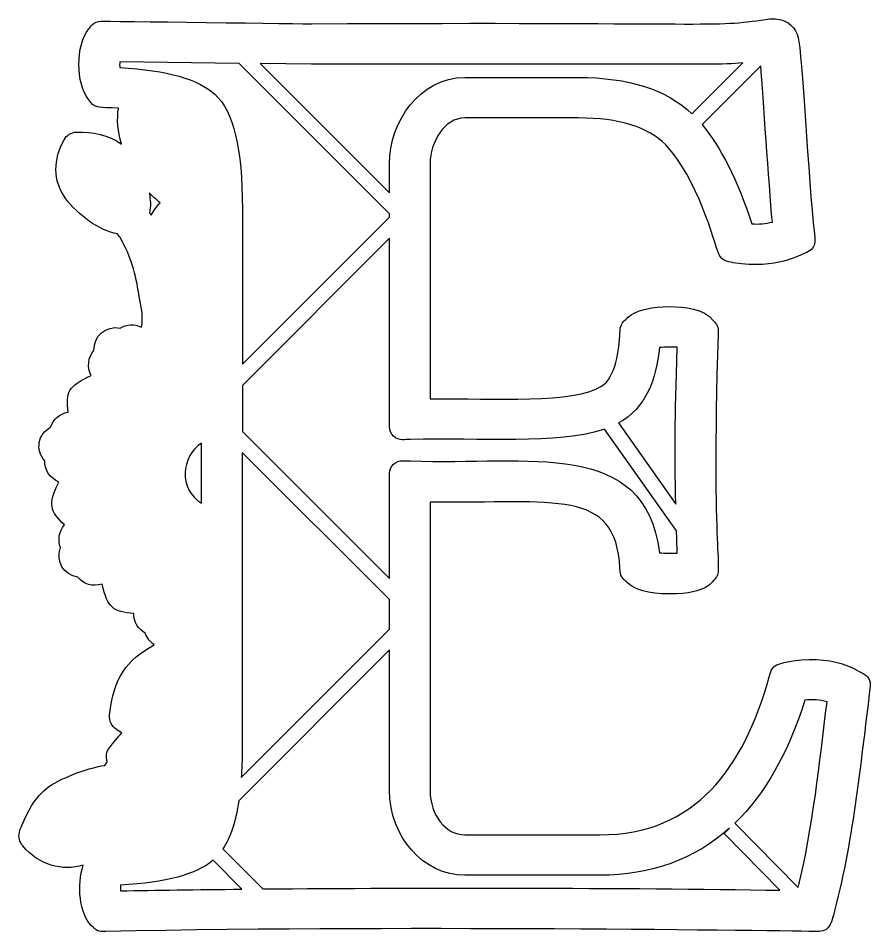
# Model space of a CAD drawing. Header units: millimetres. Extents: x -471 to 1551, y -2688 to 316.
# Drawn here: x 211.2 to 316.7, y -429.6 to -316.4 of the extents above; entities that cross this region are included whole.
import ezdxf

# ---------------------------------------------------------------- set-up
doc = ezdxf.new("R2010")
doc.units = ezdxf.units.MM
doc.header["$MEASUREMENT"] = 0
doc.layers.add('Layer 1', color=7, linetype='Continuous')

msp = doc.modelspace()

# ---------------------------------------------------------------- linework, layer by layer
at = {"layer": 'Layer 1', "color": 250}
for points, knots in [([(315.7414, -397.512), (315.4649, -397.4567), (311.9449, -394.7475), (305.9552, -396.1666), (305.9552, -396.1666), (305.9552, -396.1666), (305.4208, -396.2956), (305.4208, -396.2956), (305.4208, -396.2956), (304.2597, -396.5721), (304.186, -397.77), (304.1123, -397.9358), (304.1123, -397.9358), (300.9608, -409.2148), (294.9712, -417.4712), (283.1762, -417.4712), (283.1762, -417.4712), (283.1762, -417.4712), (266.4421, -417.4713), (266.4421, -417.4713), (266.4421, -417.4713), (264.0831, -417.4713), (262.1665, -415.0201), (262.1665, -411.9977), (262.1665, -411.9977), (262.1665, -411.9977), (262.1665, -376.2995), (262.1665, -376.2995), (262.1665, -376.2995), (277.8317, -376.5206), (285.0929, -374.5118), (285.6458, -384.4822), (285.6458, -384.4822), (285.6458, -384.4822), (285.6643, -384.8324), (285.6643, -384.8324), (285.6643, -384.8324), (285.7011, -385.6249), (286.254, -385.975), (286.383, -386.1225), (286.383, -386.1225), (287.452, -387.1914), (289.129, -387.6706), (291.8014, -387.6706), (291.8014, -387.6706), (296.5931, -387.6706), (297.1275, -385.9935), (297.4039, -385.8092), (297.4039, -385.8092), (298.5282, -384.5375), (296.8695, -383.7819), (297.7909, -355.5109), (297.7909, -355.5109), (297.7909, -355.5109), (297.8094, -355.1791), (297.8094, -355.1791), (297.8094, -355.1791), (297.8279, -354.4235), (297.3486, -354.0181), (297.2381, -353.8707), (297.2381, -353.8707), (295.9849, -352.3226), (293.6811, -352.1199), (291.8014, -352.1199), (291.8014, -352.1199), (287.1756, -352.1199), (286.4015, -353.7601), (286.125, -353.926), (286.125, -353.926), (285.5721, -354.4789), (285.6827, -355.1424), (285.6459, -355.3266), (285.6459, -355.3266), (285.5537, -357.4091), (285.1299, -360.8555), (283.3606, -361.9613), (283.3606, -361.9613), (279.9696, -364.1175), (270.2203, -363.454), (262.1666, -363.5093), (262.1666, -363.5093), (262.1666, -363.5093), (262.1665, -334.4275), (262.1665, -334.4275), (262.1665, -334.4275), (262.1665, -331.7552), (263.9173, -328.7696), (266.4421, -328.7696), (266.4421, -328.7696), (266.4421, -328.7696), (280.504, -328.7696), (280.504, -328.7696), (280.504, -328.7696), (285.5353, -328.7696), (289.1659, -329.8938), (291.3037, -332.1054), (291.3037, -332.1054), (295.2292, -336.1599), (297.3302, -344.2136), (297.8279, -345.4853), (297.8279, -345.4853), (298.1965, -346.6832), (299.4866, -346.6095), (299.6708, -346.6832), (299.6708, -346.6832), (305.126, -347.5494), (307.8351, -345.7433), (308.8856, -345.3563), (308.8856, -345.3563), (310.1572, -344.7297), (309.6781, -343.2922), (309.6965, -343.1079), (309.6965, -343.1079), (308.9409, -336.4179), (308.1853, -320.5501), (307.6877, -318.8545), (307.6877, -318.8545), (307.3928, -317.5829), (306.4345, -316.6983), (305.1444, -316.5324), (305.1444, -316.5324), (304.4809, -316.4402), (303.8174, -316.5508), (303.1171, -316.6614), (303.1171, -316.6614), (296.7589, -317.5828), (296.2982, -316.8641), (247.5335, -317.1221), (247.5335, -317.1221), (247.5335, -317.1221), (221.4925, -316.7904), (221.474, -316.7904), (221.474, -316.7904), (220.4973, -316.7904), (220.1102, -317.6013), (219.9444, -317.7303), (219.9444, -317.7303), (218.3226, -319.7575), (218.3226, -324.5308), (219.9444, -326.5397), (219.9444, -326.5397), (219.9444, -326.5397), (220.2024, -326.8714), (220.2024, -326.8714), (220.2024, -326.8714), (220.7922, -327.5902), (221.1976, -327.4243), (223.6119, -327.5717), (223.6119, -327.5717), (223.4092, -328.954), (223.5197, -330.4283), (223.9805, -331.9948), (223.9805, -331.9948), (222.3771, -330.8522), (220.3867, -330.4467), (218.4332, -330.5204), (218.4332, -330.5204), (217.7882, -330.5389), (217.1984, -330.9074), (216.8851, -331.4604), (216.8851, -331.4604), (215.5766, -333.8746), (215.4475, -336.5285), (217.0878, -338.7585), (217.0878, -338.7585), (218.5069, -340.6752), (221.2713, -342.7577), (223.5013, -343.1263), (223.5013, -343.1263), (223.6303, -343.2921), (223.7224, -343.4396), (223.833, -343.5686), (223.833, -343.5686), (225.6944, -346.8859), (225.8971, -349.3186), (226.2657, -351.2722), (226.2657, -351.2722), (226.5054, -352.5254), (226.6896, -353.5206), (226.4684, -354.6632), (226.4684, -354.6632), (225.547, -354.2209), (224.5886, -354.2946), (223.833, -354.7738), (223.833, -354.7738), (222.0638, -354.4237), (220.5342, -355.7137), (220.5894, -357.5383), (220.5894, -357.5383), (219.8522, -358.3676), (219.7048, -359.6024), (220.2392, -360.6529), (220.2392, -360.6529), (217.3089, -361.9614), (217.1431, -362.7723), (217.3827, -365.1682), (217.3827, -365.1682), (216.3138, -365.3709), (215.5213, -366.0713), (215.2264, -367.0111), (215.2264, -367.0111), (213.6599, -367.8773), (213.2914, -369.8308), (214.5077, -371.2131), (214.5077, -371.2131), (214.4708, -372.3741), (215.1896, -373.3693), (216.2401, -373.8301), (216.2401, -373.8301), (214.8394, -376.6866), (215.1711, -377.4054), (216.9404, -379.1193), (216.9404, -379.1193), (216.2585, -379.9303), (216.0742, -380.9992), (216.4612, -381.9207), (216.4612, -381.9207), (215.8162, -383.6346), (216.8298, -385.3301), (218.5991, -385.5881), (218.5991, -385.5881), (219.2625, -386.4359), (220.3868, -386.8229), (221.5847, -386.4543), (221.5847, -386.4543), (222.3219, -389.4399), (222.9669, -389.9006), (225.5102, -390.0665), (225.5102, -390.0665), (225.5102, -391.1538), (226.0447, -392.0384), (226.9293, -392.4992), (226.9293, -392.4992), (227.1504, -393.1258), (227.5374, -393.6234), (228.0351, -393.9551), (228.0351, -393.9551), (224.6624, -395.8718), (223.0038, -397.9544), (222.5246, -402.6539), (222.5246, -402.6539), (222.4509, -403.391), (222.8011, -404.073), (223.3908, -404.4416), (223.3908, -404.4416), (223.5935, -404.589), (223.8146, -404.7364), (224.0358, -404.8654), (224.0358, -404.8654), (223.5382, -405.3999), (223.0406, -405.9897), (222.5062, -406.69), (222.5062, -406.69), (222.1192, -407.1876), (222.027, -407.8326), (222.2297, -408.4039), (222.2297, -408.4039), (222.1376, -408.5514), (222.0454, -408.7172), (221.9349, -408.8831), (221.9349, -408.8831), (219.5759, -409.1595), (216.0558, -410.7445), (215.0791, -411.4632), (215.0791, -411.4632), (213.1255, -412.8823), (212.2777, -414.9096), (211.7617, -416.1259), (211.7617, -416.1259), (211.4669, -416.8263), (211.43, -416.8447), (211.3563, -417.1396), (211.3563, -417.1396), (211.2273, -417.7293), (211.3747, -418.356), (211.7801, -418.8351), (211.7801, -418.8351), (213.8442, -421.2678), (216.6455, -421.9681), (219.2441, -421.231), (219.2441, -421.231), (218.4516, -423.6637), (218.8018, -427.239), (220.2393, -428.6766), (220.2393, -428.6766), (220.2393, -428.6766), (220.5158, -428.953), (220.5158, -428.953), (220.5158, -428.953), (221.1424, -429.5796), (221.8796, -429.3953), (222.0639, -429.4138), (222.0639, -429.4138), (261.1715, -428.6397), (310.2495, -429.4322), (310.2679, -429.4322), (310.2679, -429.4322), (311.7976, -429.4322), (311.8897, -427.7367), (312.0003, -427.5708), (312.0003, -427.5708), (314.4515, -418.5588), (315.3361, -409.2334), (316.6077, -399.0787), (316.6077, -399.0787), (316.6628, -398.4519), (316.3311, -397.8253), (315.7414, -397.512)], [0, 0, 0, 0, 0.01282051, 0.01282051, 0.01282051, 0.01282051, 0.02564103, 0.02564103, 0.02564103, 0.02564103, 0.03846154, 0.03846154, 0.03846154, 0.03846154, 0.05128205, 0.05128205, 0.05128205, 0.05128205, 0.06410256, 0.06410256, 0.06410256, 0.06410256, 0.07692308, 0.07692308, 0.07692308, 0.07692308, 0.08974359, 0.08974359, 0.08974359, 0.08974359, 0.1025641, 0.1025641, 0.1025641, 0.1025641, 0.11538462, 0.11538462, 0.11538462, 0.11538462, 0.12820513, 0.12820513, 0.12820513, 0.12820513, 0.14102564, 0.14102564, 0.14102564, 0.14102564, 0.15384615, 0.15384615, 0.15384615, 0.15384615, 0.16666667, 0.16666667, 0.16666667, 0.16666667, 0.17948718, 0.17948718, 0.17948718, 0.17948718, 0.19230769, 0.19230769, 0.19230769, 0.19230769, 0.20512821, 0.20512821, 0.20512821, 0.20512821, 0.21794872, 0.21794872, 0.21794872, 0.21794872, 0.23076923, 0.23076923, 0.23076923, 0.23076923, 0.24358974, 0.24358974, 0.24358974, 0.24358974, 0.25641026, 0.25641026, 0.25641026, 0.25641026, 0.26923077, 0.26923077, 0.26923077, 0.26923077, 0.28205128, 0.28205128, 0.28205128, 0.28205128, 0.29487179, 0.29487179, 0.29487179, 0.29487179, 0.30769231, 0.30769231, 0.30769231, 0.30769231, 0.32051282, 0.32051282, 0.32051282, 0.32051282, 0.33333333, 0.33333333, 0.33333333, 0.33333333, 0.34615385, 0.34615385, 0.34615385, 0.34615385, 0.35897436, 0.35897436, 0.35897436, 0.35897436, 0.37179487, 0.37179487, 0.37179487, 0.37179487, 0.38461538, 0.38461538, 0.38461538, 0.38461538, 0.3974359, 0.3974359, 0.3974359, 0.3974359, 0.41025641, 0.41025641, 0.41025641, 0.41025641, 0.42307692, 0.42307692, 0.42307692, 0.42307692, 0.43589744, 0.43589744, 0.43589744, 0.43589744, 0.44871795, 0.44871795, 0.44871795, 0.44871795, 0.46153846, 0.46153846, 0.46153846, 0.46153846, 0.47435897, 0.47435897, 0.47435897, 0.47435897, 0.48717949, 0.48717949, 0.48717949, 0.48717949, 0.5, 0.5, 0.5, 0.5, 0.51282051, 0.51282051, 0.51282051, 0.51282051, 0.52564103, 0.52564103, 0.52564103, 0.52564103, 0.53846154, 0.53846154, 0.53846154, 0.53846154, 0.55128205, 0.55128205, 0.55128205, 0.55128205, 0.56410256, 0.56410256, 0.56410256, 0.56410256, 0.57692308, 0.57692308, 0.57692308, 0.57692308, 0.58974359, 0.58974359, 0.58974359, 0.58974359, 0.6025641, 0.6025641, 0.6025641, 0.6025641, 0.61538462, 0.61538462, 0.61538462, 0.61538462, 0.62820513, 0.62820513, 0.62820513, 0.62820513, 0.64102564, 0.64102564, 0.64102564, 0.64102564, 0.65384615, 0.65384615, 0.65384615, 0.65384615, 0.66666667, 0.66666667, 0.66666667, 0.66666667, 0.67948718, 0.67948718, 0.67948718, 0.67948718, 0.69230769, 0.69230769, 0.69230769, 0.69230769, 0.70512821, 0.70512821, 0.70512821, 0.70512821, 0.71794872, 0.71794872, 0.71794872, 0.71794872, 0.73076923, 0.73076923, 0.73076923, 0.73076923, 0.74358974, 0.74358974, 0.74358974, 0.74358974, 0.75641026, 0.75641026, 0.75641026, 0.75641026, 0.76923077, 0.76923077, 0.76923077, 0.76923077, 0.78205128, 0.78205128, 0.78205128, 0.78205128, 0.79487179, 0.79487179, 0.79487179, 0.79487179, 0.80769231, 0.80769231, 0.80769231, 0.80769231, 0.82051282, 0.82051282, 0.82051282, 0.82051282, 0.83333333, 0.83333333, 0.83333333, 0.83333333, 0.84615385, 0.84615385, 0.84615385, 0.84615385, 0.85897436, 0.85897436, 0.85897436, 0.85897436, 0.87179487, 0.87179487, 0.87179487, 0.87179487, 0.88461538, 0.88461538, 0.88461538, 0.88461538, 0.8974359, 0.8974359, 0.8974359, 0.8974359, 0.91025641, 0.91025641, 0.91025641, 0.91025641, 0.92307692, 0.92307692, 0.92307692, 0.92307692, 0.93589744, 0.93589744, 0.93589744, 0.93589744, 0.94871795, 0.94871795, 0.94871795, 0.94871795, 0.96153846, 0.96153846, 0.96153846, 0.96153846, 0.97435897, 0.97435897, 0.97435897, 0.97435897, 1, 1, 1, 1]), ([(223.7777, -322.5404), (223.7592, -322.3192), (223.7592, -322.0612), (223.7777, -321.8401), (223.7777, -321.8401), (223.7777, -321.8401), (238.5397, -322.0244), (238.5397, -322.0244), (238.5397, -322.0244), (238.5397, -322.0244), (257.1536, -340.6383), (257.1536, -340.6383), (257.1536, -340.6383), (257.1536, -340.6383), (257.1536, -341.0437), (257.1536, -341.0437), (257.1536, -341.0437), (257.1536, -341.0437), (238.9452, -359.2522), (238.9452, -359.2522), (238.9452, -359.2522), (238.9452, -359.2522), (238.9452, -340.03), (238.9452, -340.03), (238.9452, -340.03), (238.9452, -332.4923), (237.8579, -327.9771), (235.5357, -325.8393), (235.5357, -325.8393), (233.4716, -323.9595), (229.7304, -322.8906), (223.7777, -322.5404)], [0, 0, 0, 0, 0.11111111, 0.11111111, 0.11111111, 0.11111111, 0.22222222, 0.22222222, 0.22222222, 0.22222222, 0.33333333, 0.33333333, 0.33333333, 0.33333333, 0.44444444, 0.44444444, 0.44444444, 0.44444444, 0.55555556, 0.55555556, 0.55555556, 0.55555556, 0.66666667, 0.66666667, 0.66666667, 0.66666667, 0.77777778, 0.77777778, 0.77777778, 0.77777778, 1, 1, 1, 1]), ([(296.4272, -322.1349), (298.2149, -322.1349), (299.6523, -322.0612), (300.8318, -321.9691), (300.8318, -321.9691), (300.8318, -321.9691), (294.5473, -328.2536), (294.5473, -328.2536), (294.5473, -328.2536), (291.4143, -325.268), (286.6963, -323.7568), (280.5039, -323.7568), (280.5039, -323.7568), (280.5039, -323.7568), (266.4421, -323.7567), (266.4421, -323.7567), (266.4421, -323.7567), (260.8764, -323.7567), (257.1352, -329.2856), (257.1352, -334.4275), (257.1352, -334.4275), (257.1352, -334.4275), (257.1352, -338.0213), (257.1352, -338.0213), (257.1352, -338.0213), (257.1352, -338.0213), (241.1567, -322.0428), (241.1567, -322.0428), (241.1567, -322.0428), (241.1567, -322.0428), (247.478, -322.1165), (247.478, -322.1165), (247.478, -322.1165), (247.4966, -322.1349), (296.4272, -322.1349), (296.4272, -322.1349)], [0, 0, 0, 0, 0.1, 0.1, 0.1, 0.1, 0.2, 0.2, 0.2, 0.2, 0.3, 0.3, 0.3, 0.3, 0.4, 0.4, 0.4, 0.4, 0.5, 0.5, 0.5, 0.5, 0.6, 0.6, 0.6, 0.6, 0.7, 0.7, 0.7, 0.7, 0.8, 0.8, 0.8, 0.8, 1, 1, 1, 1]), ([(301.9744, -341.8731), (300.2052, -336.51), (298.1226, -332.3818), (295.8005, -329.5805), (295.8005, -329.5805), (295.8005, -329.5805), (303.0618, -322.3192), (303.0618, -322.3192), (303.0618, -322.3192), (303.3751, -326.0973), (304.0386, -336.6943), (304.4994, -341.6519), (304.4994, -341.6519), (303.67, -341.8731), (302.8222, -341.9284), (301.9744, -341.8731)], [0, 0, 0, 0, 0.2, 0.2, 0.2, 0.2, 0.4, 0.4, 0.4, 0.4, 0.6, 0.6, 0.6, 0.6, 1, 1, 1, 1]), ([(227.6663, -340.8041), (227.611, -340.712), (227.5373, -340.6383), (227.4636, -340.5461), (227.4636, -340.5461), (227.6295, -339.7352), (227.5742, -338.8506), (227.4268, -338.0213), (227.4268, -338.0213), (227.8691, -338.482), (228.3114, -338.9059), (228.7721, -339.2745), (228.7721, -339.2745), (228.3298, -339.7537), (227.9796, -340.2697), (227.6663, -340.8041)], [0, 0, 0, 0, 0.2, 0.2, 0.2, 0.2, 0.4, 0.4, 0.4, 0.4, 0.6, 0.6, 0.6, 0.6, 1, 1, 1, 1]), ([(283.7476, -367.269), (283.7476, -367.269), (292.6491, -379.8564), (292.6491, -379.8564), (292.6491, -379.8564), (292.6675, -380.7042), (292.7044, -381.6257), (292.7228, -382.6024), (292.7228, -382.6024), (292.0961, -382.6393), (291.1931, -382.6393), (290.5297, -382.5656), (290.5297, -382.5656), (288.7051, -368.2827), (274.459, -371.729), (259.7523, -371.213), (259.7523, -371.213), (259.7523, -371.213), (258.7939, -371.1761), (258.7939, -371.1761), (258.7939, -371.1761), (258.3516, -371.1577), (257.9462, -371.3236), (257.6329, -371.6185), (257.6329, -371.6185), (257.3195, -371.9133), (257.1537, -372.3372), (257.1537, -372.7611), (257.1537, -372.7611), (257.1537, -372.7611), (257.1537, -385.7539), (257.1537, -385.7539), (257.1537, -385.7539), (257.1537, -385.7539), (238.9453, -367.5455), (238.9453, -367.5455), (238.9453, -367.5455), (238.9453, -367.5455), (238.9453, -361.8692), (238.9453, -361.8692), (238.9453, -361.8692), (238.9453, -361.8692), (257.1537, -343.6608), (257.1537, -343.6608), (257.1537, -343.6608), (257.1537, -343.6608), (257.1537, -366.9927), (257.1537, -366.9927), (257.1537, -366.9927), (257.1537, -367.4165), (257.3195, -367.8404), (257.6329, -368.1353), (257.6329, -368.1353), (258.3332, -368.8172), (259.1625, -368.5223), (259.7339, -368.5591), (259.7339, -368.5591), (268.3035, -368.3011), (277.9791, -369.241), (283.7476, -367.269)], [0, 0, 0, 0, 0.0625, 0.0625, 0.0625, 0.0625, 0.125, 0.125, 0.125, 0.125, 0.1875, 0.1875, 0.1875, 0.1875, 0.25, 0.25, 0.25, 0.25, 0.3125, 0.3125, 0.3125, 0.3125, 0.375, 0.375, 0.375, 0.375, 0.4375, 0.4375, 0.4375, 0.4375, 0.5, 0.5, 0.5, 0.5, 0.5625, 0.5625, 0.5625, 0.5625, 0.625, 0.625, 0.625, 0.625, 0.6875, 0.6875, 0.6875, 0.6875, 0.75, 0.75, 0.75, 0.75, 0.8125, 0.8125, 0.8125, 0.8125, 0.875, 0.875, 0.875, 0.875, 1, 1, 1, 1]), ([(290.5481, -357.1881), (291.2116, -357.1144), (292.0962, -357.1144), (292.7228, -357.1512), (292.7228, -357.1512), (292.428, -366.5319), (292.4095, -369.8308), (292.557, -376.5392), (292.557, -376.5392), (292.557, -376.5392), (285.48, -366.5135), (285.48, -366.5135), (285.48, -366.5135), (288.871, -364.7073), (290.1242, -361.0214), (290.5481, -357.1881)], [0, 0, 0, 0, 0.2, 0.2, 0.2, 0.2, 0.4, 0.4, 0.4, 0.4, 0.6, 0.6, 0.6, 0.6, 1, 1, 1, 1]), ([(233.8955, -369.0198), (233.8955, -369.0198), (233.8955, -376.447), (233.8955, -376.447), (233.8955, -376.447), (231.0573, -374.6777), (231.3154, -370.6785), (233.8955, -369.0198)], [0, 0, 0, 0, 0.33333333, 0.33333333, 0.33333333, 0.33333333, 1, 1, 1, 1]), ([(238.9268, -370.1625), (238.9268, -370.1625), (257.1352, -388.3709), (257.1352, -388.3709), (257.1352, -388.3709), (257.1352, -388.3709), (257.1352, -392.02), (257.1352, -392.02), (257.1352, -392.02), (257.1352, -392.02), (238.7978, -410.3574), (238.7978, -410.3574), (238.7978, -410.3574), (239.019, -407.1507), (238.8899, -407.6483), (238.9268, -370.1625)], [0, 0, 0, 0, 0.2, 0.2, 0.2, 0.2, 0.4, 0.4, 0.4, 0.4, 0.6, 0.6, 0.6, 0.6, 1, 1, 1, 1]), ([(241.4701, -424.1612), (241.4701, -424.1612), (236.531, -419.222), (236.531, -419.222), (236.531, -419.222), (237.4709, -417.8214), (238.1159, -415.8679), (238.5029, -413.2509), (238.5029, -413.2509), (238.5029, -413.2509), (257.1536, -394.6001), (257.1536, -394.6001), (257.1536, -394.6001), (257.1536, -394.6001), (257.1536, -411.9608), (257.1536, -411.9608), (257.1536, -411.9608), (257.1536, -417.7477), (261.3371, -422.4658), (266.4606, -422.4658), (266.4606, -422.4658), (266.4606, -422.4658), (283.1947, -422.4657), (283.1947, -422.4657), (283.1947, -422.4657), (289.4977, -422.4657), (294.8791, -420.5121), (299.1916, -416.6603), (299.1916, -416.6603), (299.1916, -416.6603), (298.5281, -417.3053), (298.5281, -417.3053), (298.5281, -417.3053), (298.5281, -417.3053), (305.4392, -424.327), (305.4392, -424.327), (305.4392, -424.327), (286.3462, -423.9953), (260.6184, -424.0138), (241.4701, -424.1612)], [0, 0, 0, 0, 0.09090909, 0.09090909, 0.09090909, 0.09090909, 0.18181818, 0.18181818, 0.18181818, 0.18181818, 0.27272727, 0.27272727, 0.27272727, 0.27272727, 0.36363636, 0.36363636, 0.36363636, 0.36363636, 0.45454545, 0.45454545, 0.45454545, 0.45454545, 0.54545455, 0.54545455, 0.54545455, 0.54545455, 0.63636364, 0.63636364, 0.63636364, 0.63636364, 0.72727273, 0.72727273, 0.72727273, 0.72727273, 0.81818182, 0.81818182, 0.81818182, 0.81818182, 1, 1, 1, 1]), ([(307.7061, -423.9953), (307.7061, -423.9953), (299.855, -416.0337), (299.855, -416.0337), (299.855, -416.0337), (303.5778, -412.4399), (306.4897, -407.3165), (308.5169, -400.7925), (308.5169, -400.7925), (309.4384, -400.7003), (310.3599, -400.7556), (311.2629, -400.9952), (311.2629, -400.9952), (310.323, -408.6435), (309.5306, -416.4392), (307.7061, -423.9953)], [0, 0, 0, 0, 0.2, 0.2, 0.2, 0.2, 0.4, 0.4, 0.4, 0.4, 0.6, 0.6, 0.6, 0.6, 1, 1, 1, 1]), ([(223.8698, -423.7005), (229.5645, -423.3503), (233.232, -422.3735), (235.3146, -420.6227), (235.3146, -420.6227), (235.3146, -420.6227), (238.8899, -424.1981), (238.8899, -424.1981), (238.8899, -424.1981), (233.2873, -424.2534), (228.1638, -424.3087), (223.8514, -424.4008), (223.8514, -424.4008), (223.8514, -424.1612), (223.8514, -423.9216), (223.8698, -423.7005)], [0, 0, 0, 0, 0.2, 0.2, 0.2, 0.2, 0.4, 0.4, 0.4, 0.4, 0.6, 0.6, 0.6, 0.6, 1, 1, 1, 1])]:
    msp.add_open_spline(points, degree=3, knots=knots, dxfattribs=at)

doc.saveas('drawing.dxf')
